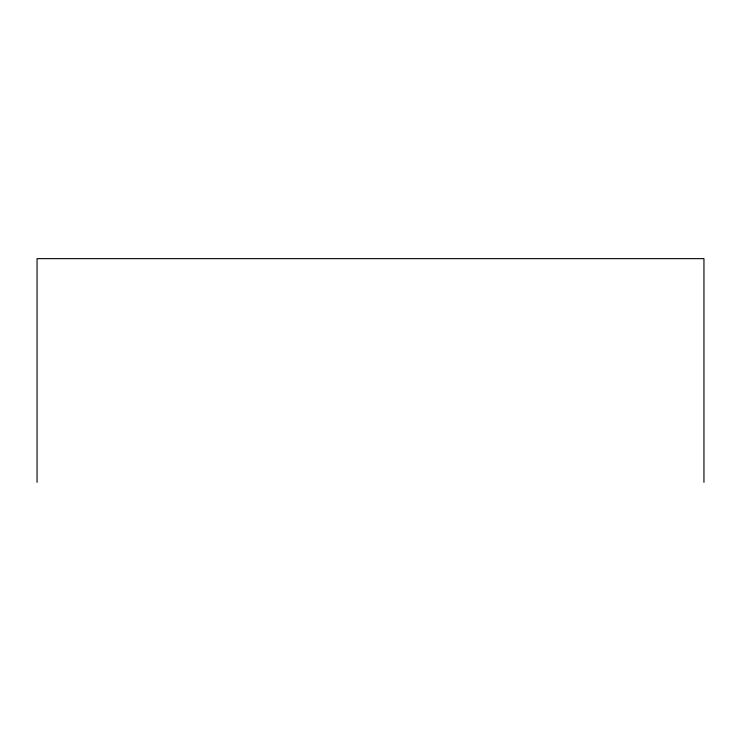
<?xml version="1.0" encoding="UTF-8"?>
<svg xmlns="http://www.w3.org/2000/svg" width="741" height="741" viewBox="0 0 741 741"><rect width="100%" height="100%" fill="white"/><g stroke="black" fill="none" stroke-linecap="round" stroke-linejoin="round"><path stroke-width="1.11" d="M703.95 482.363L703.95 258.637L37.05 258.637L37.05 482.363"/></g></svg>
